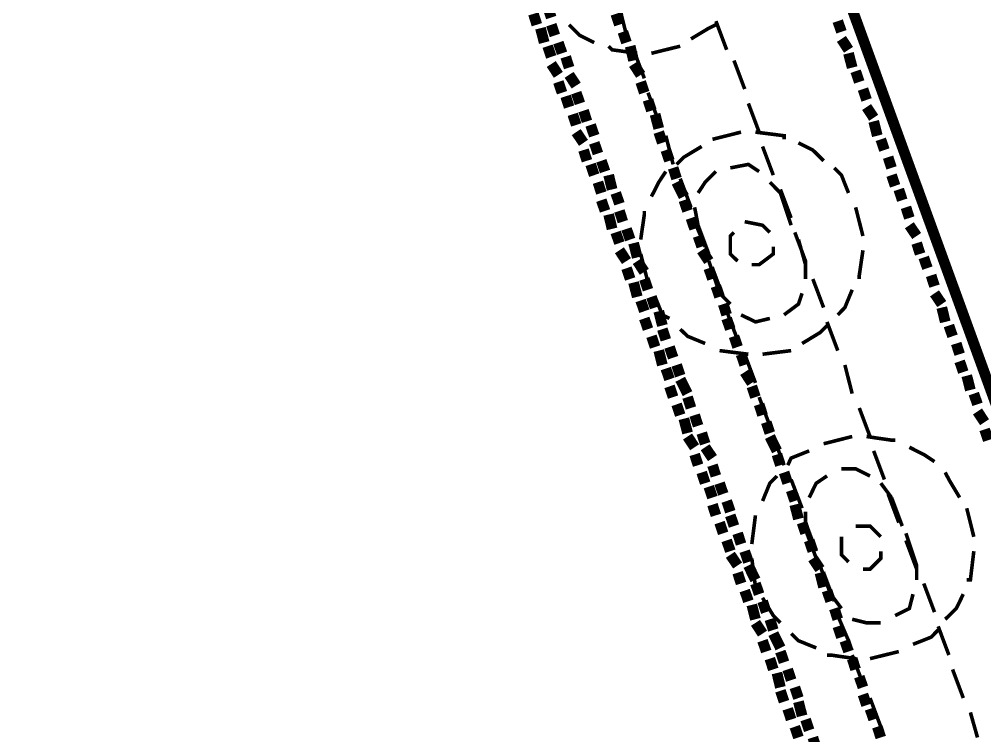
# Model space of a CAD drawing. Extents: x -2.4 to 13.4, y -16 to -5.
# Drawn here: x 2.2212 to 2.6703, y -10.5697 to -10.2364 of the extents above; entities that cross this region are included whole.
import ezdxf

# ---------------------------------------------------------------- set-up
doc = ezdxf.new("R2010")
doc.units = 0
doc.header["$MEASUREMENT"] = 0

msp = doc.modelspace()

# ---------------------------------------------------------------- linework, layer by layer
at = {"color": 0}
for points, const_width in [([(3.59868, -12.95219), (1.52868, -7.26383)], 0.005), ([(2.46198, -10.23887), (2.46038, -10.23383)], 0.005), ([(2.46868, -10.23551), (2.46698, -10.23051)], 0.005), ([(2.50038, -10.23887), (2.49868, -10.23383)], 0.005), ([(2.50368, -10.24386), (2.50038, -10.23051)], 0.00167), ([(2.60368, -10.24218), (2.60198, -10.23719)], 0.005), ([(2.46538, -10.24718), (2.46368, -10.24049)], 0.005), ([(2.47038, -10.24386), (2.46868, -10.23887)], 0.005), ([(2.48868, -10.24718), (2.48198, -10.24386), (2.47698, -10.23887)], 0.00167), ([(2.48868, -10.24718), (2.48198, -10.24386), (2.47698, -10.23887)], 0.00167), ([(2.50368, -10.24718), (2.50198, -10.24218)], 0.005), ([(2.54528, -10.23887), (2.54198, -10.24049), (2.53368, -10.24548)], 0.00167), ([(2.54528, -10.23887), (2.54198, -10.24049), (2.53368, -10.24548)], 0.00167), ([(2.54528, -10.23719), (2.55028, -10.25054)], 0.00167), ([(2.47368, -10.25216), (2.47198, -10.24718)], 0.005), ([(2.60698, -10.25054), (2.60368, -10.24548)], 0.005), ([(2.46868, -10.25384), (2.46698, -10.24886)], 0.005), ([(2.50868, -10.25216), (2.49698, -10.25054), (2.49538, -10.24886)], 0.00167), ([(2.50868, -10.25216), (2.49698, -10.25054), (2.49538, -10.24886)], 0.00167), ([(2.50698, -10.25552), (2.50538, -10.24886)], 0.005), ([(2.52868, -10.24886), (2.51528, -10.25216)], 0.00167), ([(2.52868, -10.24886), (2.51528, -10.25216)], 0.00167), ([(2.47698, -10.25883), (2.47538, -10.25384)], 0.005), ([(2.51198, -10.26383), (2.50698, -10.25054)], 0.00167), ([(2.60868, -10.25883), (2.60698, -10.25216)], 0.005), ([(2.47198, -10.2622), (2.46868, -10.25715)], 0.005), ([(2.51028, -10.2622), (2.50698, -10.25715)], 0.005), ([(2.55368, -10.25552), (2.55868, -10.26881)], 0.00167), ([(2.61198, -10.26551), (2.61028, -10.26051)], 0.005), ([(2.47368, -10.2705), (2.47198, -10.26551)], 0.005), ([(2.48028, -10.26719), (2.47698, -10.2622)], 0.005), ([(2.51198, -10.2705), (2.51028, -10.26551)], 0.005), ([(2.61538, -10.27386), (2.61368, -10.26881)], 0.005), ([(2.47698, -10.27718), (2.47538, -10.27218)], 0.005), ([(2.48198, -10.27549), (2.48028, -10.2705)], 0.005), ([(2.51528, -10.27886), (2.51368, -10.27386)], 0.005), ([(2.51868, -10.28384), (2.51368, -10.2705)], 0.00167), ([(2.48528, -10.28384), (2.48368, -10.27886)], 0.005), ([(2.56038, -10.27549), (2.56538, -10.28884)], 0.00167), ([(2.61868, -10.28216), (2.61538, -10.27718)], 0.005), ([(2.48028, -10.28552), (2.47868, -10.28054)], 0.005), ([(2.51868, -10.28715), (2.51698, -10.28054)], 0.005), ([(2.48868, -10.29052), (2.48698, -10.28552)], 0.005), ([(2.62038, -10.29052), (2.61868, -10.28384)], 0.005), ([(2.48368, -10.29383), (2.48028, -10.28884)], 0.005), ([(2.52038, -10.29383), (2.51868, -10.28884)], 0.005), ([(2.52538, -10.30387), (2.52198, -10.29052)], 0.00167), ([(2.54368, -10.2922), (2.55698, -10.28884)], 0.00167), ([(2.54368, -10.2922), (2.55698, -10.28884)], 0.00167), ([(2.56368, -10.28884), (2.57698, -10.29052), (2.57698, -10.2922)], 0.00167), ([(2.56368, -10.28884), (2.57698, -10.29052), (2.57698, -10.2922)], 0.00167), ([(2.62368, -10.29719), (2.62198, -10.2922)], 0.005), ([(2.49038, -10.29881), (2.48868, -10.29383)], 0.005), ([(2.58368, -10.29383), (2.59038, -10.29719), (2.59538, -10.30218)], 0.00167), ([(2.58368, -10.29383), (2.59038, -10.29719), (2.59538, -10.30218)], 0.00167), ([(2.48528, -10.30218), (2.48368, -10.29719)], 0.005), ([(2.52368, -10.30218), (2.52198, -10.29719)], 0.005), ([(2.52698, -10.30387), (2.53038, -10.3005), (2.53868, -10.29551)], 0.00167), ([(2.52698, -10.30387), (2.53038, -10.3005), (2.53868, -10.29551)], 0.00167), ([(2.56698, -10.29551), (2.57198, -10.30886)], 0.00167), ([(2.62698, -10.30549), (2.62538, -10.3005)], 0.005), ([(2.48868, -10.30886), (2.48698, -10.30387)], 0.005), ([(2.49368, -10.30718), (2.49198, -10.30218)], 0.005), ([(2.52698, -10.31048), (2.52538, -10.30549)], 0.005), ([(2.55198, -10.30549), (2.56038, -10.30387), (2.56538, -10.30718)], 0.00167), ([(2.49698, -10.31552), (2.49538, -10.30886)], 0.005), ([(2.51528, -10.31884), (2.51868, -10.31216), (2.52198, -10.30718)], 0.00167), ([(2.51528, -10.31884), (2.51868, -10.31216), (2.52198, -10.30718)], 0.00167), ([(2.53698, -10.31716), (2.54028, -10.31216), (2.54528, -10.30718)], 0.00167), ([(2.60038, -10.30549), (2.60368, -10.30886), (2.60698, -10.31716)], 0.00167), ([(2.60038, -10.30549), (2.60368, -10.30886), (2.60698, -10.31716)], 0.00167), ([(2.62868, -10.31384), (2.62698, -10.30886)], 0.005), ([(2.49198, -10.31716), (2.49038, -10.31216)], 0.005), ([(2.53038, -10.31884), (2.52698, -10.31216)], 0.005), ([(2.53368, -10.32383), (2.52868, -10.31048)], 0.00167), ([(2.57038, -10.31216), (2.57528, -10.31716)], 0.00167), ([(2.50038, -10.3222), (2.49868, -10.31716)], 0.005), ([(2.57528, -10.31552), (2.58028, -10.32881)], 0.00167), ([(2.57528, -10.31716), (2.58028, -10.33219)], 0.00167), ([(2.63198, -10.32052), (2.63038, -10.31552)], 0.005), ([(2.49368, -10.32551), (2.49198, -10.32052)], 0.005), ([(2.53208, -10.32551), (2.53038, -10.32052)], 0.005), ([(2.63528, -10.32881), (2.63368, -10.32383)], 0.005), ([(2.49698, -10.33387), (2.49538, -10.32719)], 0.005), ([(2.50198, -10.33051), (2.50038, -10.32551)], 0.005), ([(2.51028, -10.33886), (2.51198, -10.32719), (2.51198, -10.32551)], 0.00167), ([(2.51028, -10.33886), (2.51198, -10.32719), (2.51198, -10.32551)], 0.00167), ([(2.54198, -10.34554), (2.53698, -10.33219), (2.53538, -10.32383)], 0.00167), ([(2.61028, -10.32383), (2.61368, -10.33718)], 0.00167), ([(2.61028, -10.32383), (2.61368, -10.33718)], 0.00167), ([(2.53538, -10.33387), (2.53368, -10.32881)], 0.005), ([(2.54028, -10.34216), (2.53538, -10.33051)], 0.00167), ([(2.55868, -10.33051), (2.56698, -10.33219), (2.57038, -10.33549)], 0.00167), ([(2.55868, -10.33051), (2.56698, -10.33219), (2.57038, -10.33549)], 0.00167), ([(2.63868, -10.33718), (2.63528, -10.33219)], 0.005), ([(2.50038, -10.34048), (2.49868, -10.33549)], 0.005), ([(2.50538, -10.33886), (2.50368, -10.33387)], 0.005), ([(2.53868, -10.34216), (2.53698, -10.33718)], 0.005), ([(2.55538, -10.34884), (2.55198, -10.34554), (2.55198, -10.33718), (2.55368, -10.33549)], 0.00167), ([(2.55538, -10.34884), (2.55198, -10.34554), (2.55198, -10.33718), (2.55368, -10.33549)], 0.00167), ([(2.58198, -10.33549), (2.58698, -10.34884), (2.58698, -10.35719)], 0.00167), ([(2.50868, -10.34716), (2.50698, -10.34048)], 0.005), ([(2.58368, -10.33886), (2.58698, -10.35052)], 0.00167), ([(2.64028, -10.34554), (2.63868, -10.34048)], 0.005), ([(2.50368, -10.34884), (2.50038, -10.34384)], 0.005), ([(2.54198, -10.34884), (2.53868, -10.34384)], 0.005), ([(2.57198, -10.34216), (2.57198, -10.34554), (2.56538, -10.35052), (2.56198, -10.35052)], 0.00167), ([(2.57198, -10.34216), (2.57198, -10.34554), (2.56538, -10.35052), (2.56198, -10.35052)], 0.00167), ([(2.61368, -10.34384), (2.61198, -10.35551), (2.61198, -10.35719)], 0.00167), ([(2.61368, -10.34384), (2.61198, -10.35551), (2.61198, -10.35719)], 0.00167), ([(2.51198, -10.35383), (2.50868, -10.34884)], 0.005), ([(2.51368, -10.35883), (2.51028, -10.34554)], 0.00167), ([(2.51368, -10.35883), (2.51028, -10.34554)], 0.00167), ([(2.55198, -10.36886), (2.54698, -10.36387), (2.54198, -10.34884)], 0.00167), ([(2.64368, -10.35215), (2.64198, -10.34716)], 0.005), ([(2.50538, -10.35719), (2.50368, -10.35215)], 0.005), ([(2.54368, -10.35719), (2.54198, -10.35215)], 0.005), ([(2.54868, -10.36549), (2.54368, -10.35215)], 0.00167), ([(2.50868, -10.36549), (2.50698, -10.35883)], 0.005), ([(2.51368, -10.36219), (2.51198, -10.35719)], 0.005), ([(2.59038, -10.35719), (2.59538, -10.37048)], 0.00167), ([(2.64698, -10.36051), (2.64538, -10.35551)], 0.005), ([(2.54698, -10.36549), (2.54528, -10.36051)], 0.005), ([(2.60868, -10.36219), (2.60528, -10.37048), (2.60198, -10.37386)], 0.00167), ([(2.60868, -10.36219), (2.60528, -10.37048), (2.60198, -10.37386)], 0.00167), ([(2.65038, -10.36886), (2.64698, -10.36387)], 0.005), ([(2.51198, -10.37218), (2.51028, -10.36718)], 0.005), ([(2.51698, -10.37048), (2.51528, -10.36549)], 0.005), ([(2.52368, -10.37554), (2.52038, -10.37386), (2.51698, -10.36549)], 0.00167), ([(2.52368, -10.37554), (2.52038, -10.37386), (2.51698, -10.36549)], 0.00167), ([(2.55028, -10.37386), (2.54868, -10.36886)], 0.005), ([(2.58538, -10.36387), (2.58368, -10.36886), (2.57698, -10.37386)], 0.00167), ([(2.52038, -10.37884), (2.51868, -10.37218)], 0.005), ([(2.65198, -10.37716), (2.65038, -10.37048)], 0.005), ([(2.51368, -10.38052), (2.51198, -10.37554)], 0.005), ([(2.55198, -10.38052), (2.55028, -10.37554)], 0.005), ([(2.55538, -10.38551), (2.55028, -10.37218)], 0.00167), ([(2.57038, -10.37554), (2.56368, -10.37716), (2.55698, -10.37386)], 0.00167), ([(2.52198, -10.38551), (2.52038, -10.38052)], 0.005), ([(2.54028, -10.3872), (2.53208, -10.38383), (2.52868, -10.38052)], 0.00167), ([(2.54028, -10.3872), (2.53208, -10.38383), (2.52868, -10.38052)], 0.00167), ([(2.59698, -10.37884), (2.59368, -10.38215), (2.58538, -10.3872)], 0.00167), ([(2.59698, -10.37884), (2.59368, -10.38215), (2.58538, -10.3872)], 0.00167), ([(2.59698, -10.37716), (2.60198, -10.39051)], 0.00167), ([(2.65538, -10.38383), (2.65368, -10.37884)], 0.005), ([(2.51698, -10.38883), (2.51528, -10.38383)], 0.005), ([(2.55538, -10.38883), (2.55368, -10.38383)], 0.005), ([(2.52038, -10.39718), (2.51868, -10.39051)], 0.005), ([(2.52538, -10.39381), (2.52368, -10.38883)], 0.005), ([(2.65868, -10.39219), (2.65708, -10.3872)], 0.005), ([(2.56038, -10.39219), (2.54698, -10.39051)], 0.00167), ([(2.56038, -10.39219), (2.54698, -10.39051)], 0.00167), ([(2.55868, -10.39718), (2.55698, -10.39219)], 0.005), ([(2.56368, -10.40554), (2.55868, -10.39219)], 0.00167), ([(2.58028, -10.39051), (2.56698, -10.39219)], 0.00167), ([(2.58028, -10.39051), (2.56698, -10.39219)], 0.00167), ([(2.66038, -10.40049), (2.65868, -10.3955)], 0.005), ([(2.52368, -10.40386), (2.52198, -10.39886)], 0.005), ([(2.52868, -10.40218), (2.52698, -10.39718)], 0.005), ([(2.60528, -10.39718), (2.60868, -10.41052)], 0.00167), ([(2.53208, -10.41052), (2.52868, -10.40386)], 0.005), ([(2.56198, -10.40554), (2.55868, -10.40049)], 0.005), ([(2.66368, -10.40884), (2.66198, -10.40218)], 0.005), ([(2.52538, -10.41215), (2.52368, -10.40716)], 0.005), ([(2.56368, -10.41215), (2.56198, -10.40716)], 0.005), ([(2.53368, -10.4172), (2.53208, -10.41215)], 0.005), ([(2.66698, -10.41552), (2.66528, -10.41052)], 0.005), ([(2.52868, -10.42051), (2.52698, -10.41552)], 0.005), ([(2.56698, -10.42051), (2.56538, -10.41552)], 0.005), ([(2.57038, -10.4255), (2.56538, -10.41215)], 0.00167), ([(2.53208, -10.42887), (2.53038, -10.42219)], 0.005), ([(2.53698, -10.4255), (2.53538, -10.42051)], 0.005), ([(2.61198, -10.4172), (2.61698, -10.43049)], 0.00167), ([(2.67028, -10.42381), (2.66698, -10.41883)], 0.005), ([(2.57038, -10.42887), (2.56868, -10.42381)], 0.005), ([(2.67198, -10.43218), (2.67028, -10.42718)], 0.005), ([(2.53538, -10.43548), (2.53208, -10.43049)], 0.005), ([(2.54028, -10.43386), (2.53868, -10.42887)], 0.005), ([(2.57368, -10.43716), (2.57038, -10.43049)], 0.005), ([(2.54368, -10.44052), (2.54028, -10.43548)], 0.005), ([(2.57698, -10.44384), (2.57198, -10.43049)], 0.00167), ([(2.59538, -10.43386), (2.60868, -10.43049)], 0.00167), ([(2.59538, -10.43386), (2.60868, -10.43049)], 0.00167), ([(2.61538, -10.43049), (2.62698, -10.43218), (2.62868, -10.43218)], 0.00167), ([(2.61538, -10.43049), (2.62698, -10.43218), (2.62868, -10.43218)], 0.00167), ([(2.53698, -10.44384), (2.53538, -10.43884)], 0.005), ([(2.57528, -10.44384), (2.57368, -10.43884)], 0.005), ([(2.57868, -10.44384), (2.58028, -10.44052), (2.58868, -10.43716)], 0.00167), ([(2.57868, -10.44384), (2.58028, -10.44052), (2.58868, -10.43716)], 0.00167), ([(2.61868, -10.43716), (2.62368, -10.45051)], 0.00167), ([(2.63528, -10.43548), (2.64198, -10.43884), (2.64698, -10.44216)], 0.00167), ([(2.63528, -10.43548), (2.64198, -10.43884), (2.64698, -10.44216)], 0.00167), ([(2.54528, -10.44883), (2.54368, -10.44384)], 0.005), ([(2.54028, -10.45219), (2.53868, -10.4472)], 0.005), ([(2.57868, -10.45219), (2.57698, -10.4472)], 0.005), ([(2.60368, -10.44552), (2.61028, -10.44552), (2.61698, -10.44883)], 0.00167), ([(2.65198, -10.4472), (2.65368, -10.45051), (2.65868, -10.45887)], 0.00167), ([(2.65198, -10.4472), (2.65368, -10.45051), (2.65868, -10.45887)], 0.00167), ([(2.54368, -10.45887), (2.54198, -10.45381)], 0.005), ([(2.54868, -10.45719), (2.54698, -10.45219)], 0.005), ([(2.56698, -10.46049), (2.57038, -10.45219), (2.57368, -10.44883)], 0.00167), ([(2.56698, -10.46049), (2.57038, -10.45219), (2.57368, -10.44883)], 0.00167), ([(2.58538, -10.46386), (2.58028, -10.45051)], 0.00167), ([(2.58868, -10.45887), (2.59198, -10.45219), (2.59698, -10.44883)], 0.00167), ([(2.62198, -10.45219), (2.62698, -10.45887)], 0.00167), ([(2.58198, -10.46049), (2.58028, -10.45551)], 0.005), ([(2.54528, -10.46716), (2.54368, -10.46218)], 0.005), ([(2.55198, -10.46548), (2.55028, -10.46049)], 0.005), ([(2.58368, -10.46884), (2.58198, -10.46218)], 0.005), ([(2.62538, -10.45719), (2.63038, -10.47054)], 0.00167), ([(2.62698, -10.45887), (2.63198, -10.47216)], 0.00167), ([(2.55368, -10.47216), (2.55198, -10.46716)], 0.005), ([(2.59198, -10.48719), (2.58698, -10.47384), (2.58698, -10.46548)], 0.00167), ([(2.66198, -10.46386), (2.66528, -10.47715)], 0.00167), ([(2.66198, -10.46386), (2.66528, -10.47715)], 0.00167), ([(2.54868, -10.47552), (2.54698, -10.47054)], 0.005), ([(2.56198, -10.48051), (2.56368, -10.46716)], 0.00167), ([(2.56198, -10.48051), (2.56368, -10.46716)], 0.00167), ([(2.58698, -10.47552), (2.58538, -10.47054)], 0.005), ([(2.55698, -10.48051), (2.55538, -10.47552)], 0.005), ([(2.59198, -10.48383), (2.58698, -10.47054)], 0.00167), ([(2.61028, -10.47216), (2.61698, -10.47216), (2.62198, -10.47715)], 0.00167), ([(2.61028, -10.47216), (2.61698, -10.47216), (2.62198, -10.47715)], 0.00167), ([(2.55198, -10.48383), (2.55028, -10.47883)], 0.005), ([(2.59038, -10.48383), (2.58868, -10.47883)], 0.005), ([(2.60698, -10.48887), (2.60368, -10.48551), (2.60368, -10.47715)], 0.00167), ([(2.60698, -10.48887), (2.60368, -10.48551), (2.60368, -10.47715)], 0.00167), ([(2.63368, -10.47552), (2.63868, -10.49049), (2.63868, -10.49718)], 0.00167), ([(2.63368, -10.47883), (2.63868, -10.49218)], 0.00167), ([(2.55538, -10.49049), (2.55198, -10.48551)], 0.005), ([(2.56038, -10.48887), (2.55868, -10.48383)], 0.005), ([(2.62198, -10.48383), (2.62198, -10.48719), (2.61698, -10.49218), (2.61368, -10.49218)], 0.00167), ([(2.62198, -10.48383), (2.62198, -10.48719), (2.61698, -10.49218), (2.61368, -10.49218)], 0.00167), ([(2.66528, -10.48383), (2.66368, -10.49718), (2.66198, -10.49718)], 0.00167), ([(2.66528, -10.48383), (2.66368, -10.49718), (2.66198, -10.49718)], 0.00167), ([(2.56368, -10.50054), (2.56198, -10.48719)], 0.00167), ([(2.56368, -10.50054), (2.56198, -10.48719)], 0.00167), ([(2.59368, -10.49218), (2.59038, -10.48719)], 0.005), ([(2.55698, -10.49886), (2.55538, -10.49386)], 0.005), ([(2.56368, -10.49718), (2.56038, -10.49049)], 0.005), ([(2.59538, -10.50054), (2.59368, -10.49386)], 0.005), ([(2.60368, -10.51051), (2.59868, -10.50384), (2.59368, -10.49049)], 0.00167), ([(2.56538, -10.50384), (2.56368, -10.49886)], 0.005), ([(2.60038, -10.50715), (2.59538, -10.49386)], 0.00167), ([(2.56038, -10.50715), (2.55868, -10.50216)], 0.005), ([(2.59868, -10.50715), (2.59698, -10.50216)], 0.005), ([(2.64198, -10.49886), (2.64698, -10.5122)], 0.00167), ([(2.56868, -10.5122), (2.56698, -10.50715)], 0.005), ([(2.57528, -10.51719), (2.57198, -10.51383), (2.56698, -10.50552)], 0.00167), ([(2.57528, -10.51719), (2.57198, -10.51383), (2.56698, -10.50552)], 0.00167), ([(2.63698, -10.50384), (2.63528, -10.51051), (2.62868, -10.51383)], 0.00167), ([(2.66038, -10.50384), (2.65708, -10.51051), (2.65198, -10.51551)], 0.00167), ([(2.66038, -10.50384), (2.65708, -10.51051), (2.65198, -10.51551)], 0.00167), ([(2.56368, -10.51551), (2.56198, -10.50883)], 0.005), ([(2.60198, -10.51551), (2.60038, -10.51051)], 0.005), ([(2.57198, -10.5205), (2.57038, -10.51551)], 0.005), ([(2.60698, -10.52549), (2.60198, -10.51383)], 0.00167), ([(2.56698, -10.52218), (2.56368, -10.51719)], 0.005), ([(2.60368, -10.52386), (2.60198, -10.51881)], 0.005), ([(2.62198, -10.51719), (2.61538, -10.51719), (2.60868, -10.51551)], 0.00167), ([(2.64868, -10.51881), (2.65368, -10.53216)], 0.00167), ([(2.56868, -10.53054), (2.56698, -10.52549)], 0.005), ([(2.57528, -10.52886), (2.57198, -10.52218)], 0.005), ([(2.59198, -10.52886), (2.58368, -10.52549), (2.58028, -10.52218)], 0.00167), ([(2.59198, -10.52886), (2.58368, -10.52549), (2.58028, -10.52218)], 0.00167), ([(2.60698, -10.53054), (2.60528, -10.52549)], 0.005), ([(2.64868, -10.5205), (2.64538, -10.52386), (2.63698, -10.52718)], 0.00167), ([(2.64868, -10.5205), (2.64538, -10.52386), (2.63698, -10.52718)], 0.00167), ([(2.57698, -10.53552), (2.57528, -10.53054)], 0.005), ([(2.57198, -10.53884), (2.57038, -10.53384)], 0.005), ([(2.61028, -10.53384), (2.59868, -10.53216), (2.59698, -10.53216)], 0.00167), ([(2.61028, -10.53384), (2.59868, -10.53216), (2.59698, -10.53216)], 0.00167), ([(2.61028, -10.53884), (2.60868, -10.53384)], 0.005), ([(2.61368, -10.54551), (2.60868, -10.53216)], 0.00167), ([(2.63038, -10.53054), (2.61698, -10.53384)], 0.00167), ([(2.63038, -10.53054), (2.61698, -10.53384)], 0.00167), ([(2.58028, -10.54383), (2.57868, -10.53884)], 0.005), ([(2.57528, -10.54719), (2.57368, -10.54052)], 0.005), ([(2.61368, -10.54719), (2.61198, -10.5422)], 0.005), ([(2.65538, -10.53884), (2.66038, -10.55218)], 0.00167), ([(2.58368, -10.55218), (2.58198, -10.54719)], 0.005), ([(2.57698, -10.55387), (2.57528, -10.54881)], 0.005), ([(2.61538, -10.55549), (2.61368, -10.5505)], 0.005), ([(2.58028, -10.56216), (2.57868, -10.55718)], 0.005), ([(2.58538, -10.56048), (2.58368, -10.55387)], 0.005), ([(2.61868, -10.56216), (2.61698, -10.55718)], 0.005), ([(2.62198, -10.56552), (2.61698, -10.55218)], 0.00167), ([(2.66368, -10.55886), (2.66698, -10.57052)], 0.00167), ([(2.58368, -10.57052), (2.58198, -10.56552)], 0.005), ([(2.58868, -10.56716), (2.58698, -10.56216)], 0.005), ([(2.62198, -10.57052), (2.62038, -10.56552)], 0.005), ([(2.59198, -10.57551), (2.59038, -10.57052)], 0.005)]:
    msp.add_lwpolyline(points, dxfattribs=dict(at, const_width=const_width))
at = {"color": 0, "const_width": 0.00167}
for points in [[(2.54368, -10.2922), (2.54368, -10.2922)], [(2.54368, -10.2922), (2.54368, -10.2922)], [(2.55868, -10.33051), (2.55868, -10.33051)], [(2.55868, -10.33051), (2.55868, -10.33051)], [(2.59538, -10.43386), (2.59538, -10.43386)], [(2.59538, -10.43386), (2.59538, -10.43386)], [(2.61028, -10.47216), (2.61028, -10.47216)], [(2.61028, -10.47216), (2.61028, -10.47216)]]:
    msp.add_lwpolyline(points, close=True, dxfattribs=at)

doc.saveas('drawing.dxf')
